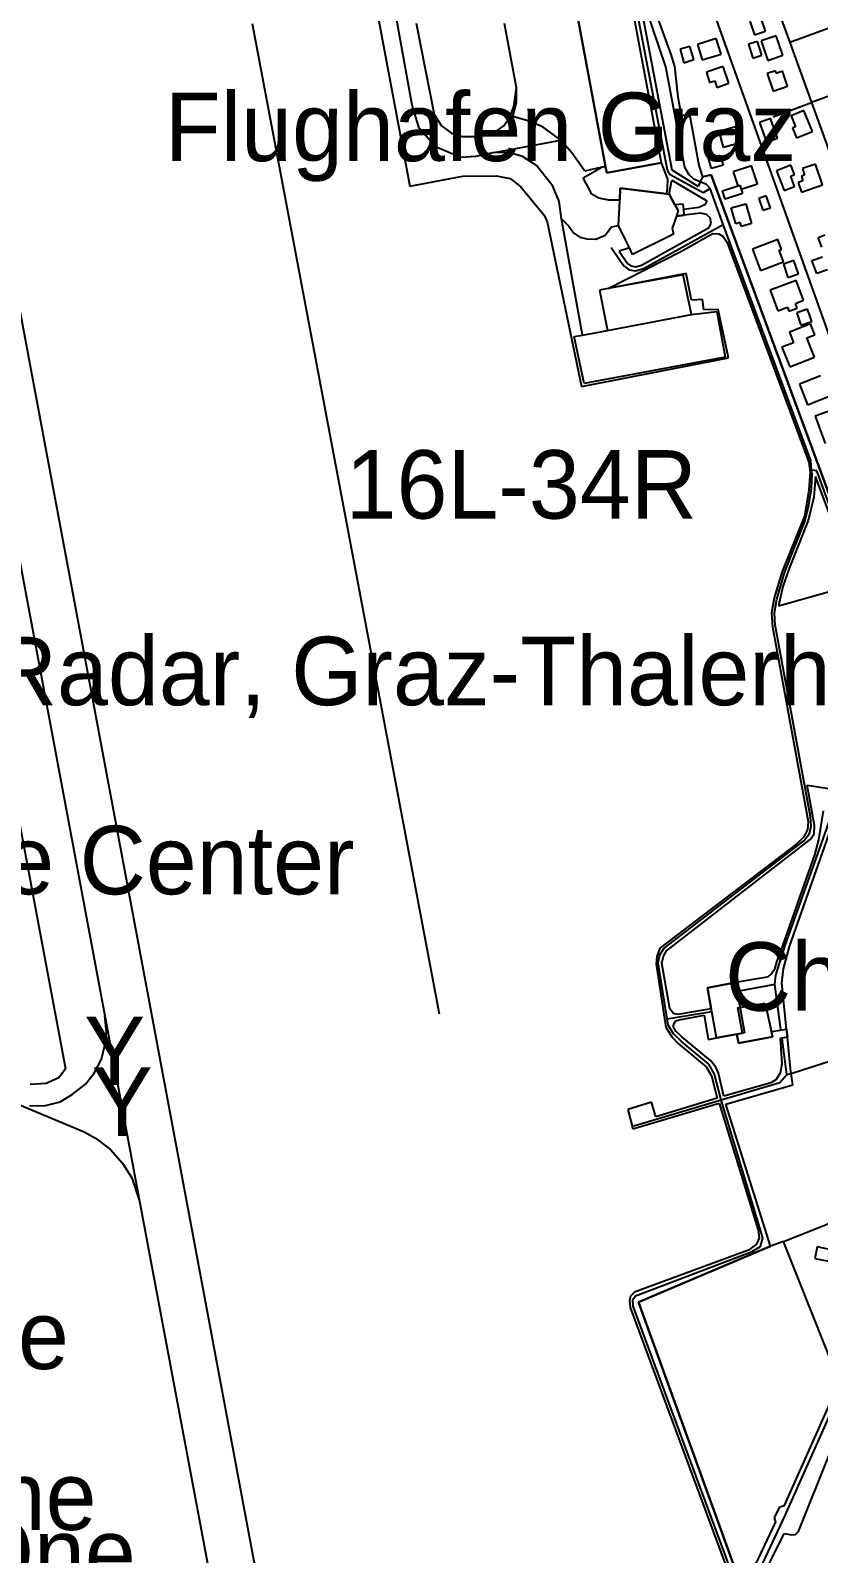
# Model space of a CAD drawing. Extents: x -3657 to 4700, y -7332 to 8131.
# Drawn here: x 116 to 616, y -1244 to -278 of the extents above; entities that cross this region are included whole.
import ezdxf

# ---------------------------------------------------------------- set-up
doc = ezdxf.new("R2010")
doc.units = 0
for name, color, linetype in [('OSM_AEROWAY_AERODROME', 2, 'CONTINUOUS'), ('OSM_AEROWAY_APRON', 2, 'CONTINUOUS'), ('OSM_AEROWAY_HANGAR', 2, 'CONTINUOUS'), ('OSM_AEROWAY_HELIPAD', 2, 'CONTINUOUS'), ('OSM_AEROWAY_RUNWAY', 2, 'CONTINUOUS'), ('OSM_AEROWAY_TAXIWAY', 2, 'CONTINUOUS'), ('OSM_BUILDING_DETACHED', 9, 'CONTINUOUS'), ('OSM_BUILDING_HANGAR', 9, 'CONTINUOUS'), ('OSM_BUILDING_YES', 9, 'CONTINUOUS'), ('OSM_HIGHWAY_RESIDENTIAL', 8, 'CONTINUOUS'), ('OSM_HIGHWAY_SERVICE', 8, 'CONTINUOUS'), ('OSM_HIGHWAY_UNCLASSIFIED', 8, 'CONTINUOUS'), ('OSM_LABELS', 8, 'CONTINUOUS'), ('OSM_LANDUSE_FARMLAND', 3, 'CONTINUOUS'), ('OSM_LANDUSE_GRASS', 3, 'CONTINUOUS'), ('OSM_LANDUSE_MEADOW', 3, 'CONTINUOUS'), ('OSM_LANDUSE_RESIDENTIAL', 3, 'CONTINUOUS')]:
    doc.layers.add(name, color=color, linetype=linetype)

msp = doc.modelspace()

# ---------------------------------------------------------------- linework, layer by layer
at = {"layer": 'OSM_AEROWAY_AERODROME'}
for p, q in [((523.110388, -366.860529), (501.426413, -252.263038)), ((539.606591, -377.168299), (523.110388, -366.860529)), ((540.949041, -374.210514), (539.606591, -377.168299)), ((542.390089, -370.985861), (540.949041, -374.210514)), ((547.86607, -369.773836), (542.390089, -370.985861)), ((643.035891, -628.135248), (547.86607, -369.773836)), ((597.567045, -859.09823), (628.913624, -769.764226)), ((593.638294, -873.208866), (597.567045, -859.09823)), ((592.614392, -882.426926), (593.638294, -873.208866)), ((595.633007, -911.593355), (592.614392, -882.426926)), ((596.148751, -916.586007), (595.633007, -911.593355)), ((598.219309, -936.623333), (596.148751, -916.586007)), ((598.530272, -939.636716), (598.219309, -936.623333)), ((598.932248, -942.505545), (598.530272, -939.636716)), ((599.523836, -946.730952), (598.932248, -942.505545)), ((557.119113, -959.106947), (599.523836, -946.730952)), ((585.530505, -1049.13036), (557.119113, -959.106947)), ((501.767713, -1084.557063), (585.530505, -1049.13036)), ((567.305044, -1265.549046), (501.767713, -1084.557063))]:
    msp.add_line(p, q, dxfattribs=at)
at = {"layer": 'OSM_AEROWAY_APRON'}
for p, q in [((463.155221, -269.097949), (480.933198, -364.403121)), ((424.368285, -314.543316), (416.753486, -273.723658)), ((424.451714, -323.917048), (424.368285, -314.543316)), ((422.176376, -332.834881), (424.451714, -323.917048)), ((433.189014, -335.892742), (422.176376, -332.834881)), ((441.27405, -339.595533), (433.189014, -335.892742)), ((452.453546, -347.823957), (441.27405, -339.595533)), ((459.454004, -355.763275), (452.453546, -347.823957)), ((467.698313, -367.427623), (459.454004, -355.763275)), ((478.536508, -364.847901), (467.698313, -367.427623)), ((480.933198, -364.403121), (478.536508, -364.847901)), ((482.199803, -468.559409), (535.33654, -458.307237)), ((535.33654, -458.307237), (551.499027, -456.461401)), ((551.499027, -456.461401), (556.777812, -485.372082)), ((460.986065, -472.284439), (466.371032, -471.339282)), ((467.31909, -502.040201), (460.986065, -472.284439)), ((466.371032, -471.339282), (477.694633, -469.360012)), ((477.694633, -469.360012), (482.199803, -468.559409)), ((556.777812, -485.372082), (467.31909, -502.040201))]:
    msp.add_line(p, q, dxfattribs=at)
at = {"layer": 'OSM_AEROWAY_HANGAR'}
for p, q in [((480.933198, -364.403121), (463.155221, -269.097949)), ((497.520415, -262.693122), (516.04167, -362.045789)), ((481.68406, -368.450616), (480.933198, -364.403121)), ((516.04167, -362.045789), (481.68406, -368.450616)), ((489.700835, -390.155866), (489.890447, -385.785905)), ((489.890447, -385.785905), (490.224163, -378.280248)), ((490.224163, -378.280248), (519.4926, -381.827366)), ((519.4926, -381.827366), (521.297702, -382.083114)), ((521.297702, -382.083114), (524.832061, -388.799288)), ((489.177508, -401.90917), (489.700835, -390.155866)), ((524.832061, -388.799288), (526.857112, -392.435362)), ((526.857112, -392.435362), (525.863547, -396.049197)), ((494.357695, -412.750675), (489.177508, -401.90917)), ((525.863547, -396.049197), (523.095219, -403.621572)), ((523.095219, -403.621572), (523.884003, -407.335482)), ((495.965601, -416.119881), (494.357695, -412.750675)), ((523.884003, -407.335482), (497.960314, -420.300811)), ((497.960314, -420.300811), (495.965601, -416.119881)), ((530.133599, -433.188303), (482.541104, -441.850387)), ((535.33654, -458.307237), (530.133599, -433.188303)), ((482.541104, -441.850387), (477.004447, -442.862261)), ((477.004447, -442.862261), (482.199803, -468.559409)), ((482.199803, -468.559409), (535.33654, -458.307237))]:
    msp.add_line(p, q, dxfattribs=at)
at = {"layer": 'OSM_AEROWAY_HELIPAD'}
for p, q in [((545.46938, -885.195679), (563.28528, -881.971027)), ((547.896408, -898.56131), (545.46938, -885.195679)), ((563.28528, -881.971027), (564.301597, -887.58637)), ((564.301597, -887.58637), (569.04947, -913.739417)), ((548.192202, -900.195875), (547.896408, -898.56131)), ((551.233571, -916.975189), (548.192202, -900.195875)), ((564.05131, -914.651216), (551.233571, -916.975189)), ((567.600838, -914.006285), (564.05131, -914.651216)), ((569.04947, -913.739417), (567.600838, -914.006285))]:
    msp.add_line(p, q, dxfattribs=at)
at = {"layer": 'OSM_AEROWAY_RUNWAY'}
for p, q in [((16.58972, -120.997427), (163.493152, -903.086943)), ((256.797196, -273.67918), (375.395418, -901.84156)), ((163.493152, -903.086943), (185.571519, -1020.6311)), ((185.571519, -1020.6311), (312.762936, -1697.841562))]:
    msp.add_line(p, q, dxfattribs=at)
at = {"layer": 'OSM_AEROWAY_TAXIWAY'}
for p, q in [((358.246951, -325.651689), (347.916915, -268.386302)), ((362.83555, -340.073671), (358.246951, -325.651689)), ((373.05182, -352.082723), (362.83555, -340.073671)), ((389.153631, -358.73218), (373.05182, -352.082723)), ((410.238434, -355.518646), (398.459765, -358.087249)), ((410.238434, -355.518646), (452.453546, -347.823957)), ((420.257507, -355.752156), (410.238434, -355.518646)), ((428.281867, -358.07613), (420.257507, -355.752156)), ((398.459765, -358.087249), (389.153631, -358.73218)), ((437.201194, -363.836027), (428.281867, -358.07613)), ((447.425048, -376.92367), (437.201194, -363.836027)), ((451.581333, -386.686584), (447.425048, -376.92367)), ((453.060303, -397.617046), (451.581333, -386.686584)), ((453.060303, -397.617046), (457.565473, -402.365069)), ((458.103969, -425.716004), (453.060303, -397.617046)), ((457.565473, -402.365069), (460.864713, -406.701671)), ((480.720833, -407.991532), (484.634415, -402.720893)), ((484.634415, -402.720893), (489.177508, -401.90917)), ((460.864713, -406.701671), (464.512839, -409.225796)), ((464.512839, -409.225796), (469.00284, -410.371104)), ((469.00284, -410.371104), (474.71394, -410.537896)), ((474.71394, -410.537896), (480.720833, -407.991532)), ((466.371032, -471.339282), (458.103969, -425.716004)), ((164.463963, -913.339115), (163.493152, -903.086943)), ((163.447645, -921.678735), (164.463963, -913.339115)), ((161.407425, -930.629926), (163.447645, -921.678735)), ((156.735397, -939.380967), (161.407425, -930.629926)), ((142.901339, -953.013465), (151.236663, -946.297292)), ((151.236663, -946.297292), (156.735397, -939.380967)), ((135.165189, -957.494621), (142.901339, -953.013465)), ((106.382158, -958.317463), (150.364449, -976.520073)), ((115.839981, -959.92979), (125.138531, -960.040985)), ((125.138531, -960.040985), (135.165189, -957.494621)), ((150.364449, -976.520073), (157.691039, -980.589807)), ((157.691039, -980.589807), (167.04268, -987.706282)), ((167.04268, -987.706282), (174.778831, -996.457323)), ((174.778831, -996.457323), (180.679542, -1005.819936)), ((180.679542, -1005.819936), (185.571519, -1020.6311))]:
    msp.add_line(p, q, dxfattribs=at)
at = {"layer": 'OSM_BUILDING_DETACHED'}
for p, q in [((552.826307, -342.097419), (563.35354, -339.128514)), ((555.715987, -352.338471), (552.826307, -342.097419)), ((563.35354, -339.128514), (566.24322, -349.358447)), ((566.24322, -349.358447), (555.715987, -352.338471))]:
    msp.add_line(p, q, dxfattribs=at)
at = {"layer": 'OSM_BUILDING_HANGAR'}
for p, q in [((564.809756, -898.049813), (581.973392, -894.936355)), ((567.600838, -914.006285), (564.809756, -898.049813)), ((581.973392, -894.936355), (586.759188, -916.441454)), ((564.05131, -914.651216), (567.600838, -914.006285)), ((565.090381, -920.366635), (564.05131, -914.651216)), ((586.759188, -916.441454), (565.090381, -920.366635))]:
    msp.add_line(p, q, dxfattribs=at)
at = {"layer": 'OSM_BUILDING_YES'}
for p, q in [((582.22368, -278.72743), (579.303662, -269.96527)), ((572.424556, -272.255885), (575.344573, -281.029165)), ((575.344573, -281.029165), (582.22368, -278.72743)), ((534.320222, -288.423628), (528.21473, -290.158269)), ((536.861016, -296.607574), (534.320222, -288.423628)), ((551.043959, -283.253064), (539.151524, -287.000333)), ((539.151524, -287.000333), (542.08671, -296.785486)), ((554.138419, -293.19389), (551.043959, -283.253064)), ((577.111753, -285.098899), (571.522005, -286.855779)), ((571.522005, -286.855779), (574.313086, -295.718015)), ((579.902834, -293.950016), (577.111753, -285.098899)), ((589.087617, -281.607379), (579.531196, -284.809793)), ((579.531196, -284.809793), (583.664727, -297.152429)), ((593.228733, -293.950016), (589.087617, -281.607379)), ((528.21473, -290.158269), (530.40664, -298.6758)), ((530.40664, -298.6758), (536.861016, -296.607574)), ((542.08671, -296.785486), (554.138419, -293.19389)), ((574.313086, -295.718015), (579.902834, -293.950016)), ((583.664727, -297.152429), (593.228733, -293.950016)), ((555.405024, -301.099849), (544.809532, -304.558012)), ((544.809532, -304.558012), (546.88009, -311.240827)), ((558.977306, -311.696726), (555.405024, -301.099849)), ((588.54912, -303.857483), (583.406856, -305.592124)), ((583.406856, -305.592124), (587.130826, -316.6449)), ((589.087617, -305.45869), (588.54912, -303.857483)), ((593.054291, -304.113232), (589.087617, -305.45869)), ((596.247349, -313.564801), (593.054291, -304.113232)), ((546.88009, -311.240827), (550.217253, -310.206714)), ((550.217253, -310.206714), (551.370091, -314.354285)), ((551.370091, -314.354285), (558.977306, -311.696726)), ((587.130826, -316.6449), (596.247349, -313.564801)), ((585.393985, -334.058026), (578.476956, -336.515433)), ((578.476956, -336.515433), (582.898697, -349.002624)), ((589.82331, -346.545216), (585.393985, -334.058026)), ((606.638061, -329.054254), (598.606116, -332.267787)), ((598.606116, -332.267787), (601.382029, -339.21747)), ((611.962353, -342.375406), (606.638061, -329.054254)), ((582.898697, -349.002624), (589.82331, -346.545216)), ((601.382029, -339.21747), (599.410069, -340.006954)), ((599.410069, -340.006954), (601.950864, -346.367304)), ((601.950864, -346.367304), (611.962353, -342.375406)), ((546.212657, -359.432708), (553.577169, -357.253287)), ((553.577169, -357.253287), (555.435362, -363.54692)), ((548.07085, -365.726341), (546.212657, -359.432708)), ((555.435362, -363.54692), (548.07085, -365.726341)), ((573.456042, -363.947222), (561.707712, -367.761208)), ((577.210351, -375.511494), (573.456042, -363.947222)), ((598.370998, -363.635876), (589.1938, -367.182994)), ((600.676674, -369.584805), (598.370998, -363.635876)), ((613.873637, -362.946467), (605.652081, -365.781938)), ((605.652081, -365.781938), (607.070375, -369.885031)), ((618.386391, -376.056349), (613.873637, -362.946467)), ((561.707712, -367.761208), (564.635314, -376.779116)), ((564.635314, -376.779116), (566.076361, -376.312098)), ((564.635314, -376.779116), (566.076361, -376.312098)), ((566.076361, -376.312098), (566.903068, -378.847342)), ((566.076361, -376.312098), (566.903068, -378.847342)), ((566.903068, -378.847342), (577.210351, -375.511494)), ((589.1938, -367.182994), (594.009933, -379.647945)), ((598.226893, -370.529961), (600.676674, -369.584805)), ((600.744934, -377.045984), (598.226893, -370.529961)), ((605.993382, -373.465508), (602.98235, -374.51074)), ((602.98235, -374.51074), (605.090831, -380.63758)), ((607.070375, -369.885031), (604.999817, -370.596678)), ((604.999817, -370.596678), (605.993382, -373.465508)), ((605.090831, -380.63758), (618.386391, -376.056349)), ((555.056139, -379.892574), (564.635314, -376.779116)), ((556.747474, -385.096497), (555.056139, -379.892574)), ((567.767696, -381.51602), (556.747474, -385.096497)), ((566.903068, -378.847342), (567.767696, -381.51602)), ((582.78493, -383.117227), (578.090148, -384.740673)), ((578.090148, -384.740673), (580.684034, -392.201853)), ((585.378816, -390.578407), (582.78493, -383.117227)), ((594.009933, -379.647945), (600.744934, -377.045984)), ((530.133599, -388.332269), (524.832061, -388.799288)), ((524.832061, -388.799288), (526.857112, -392.435362)), ((526.857112, -392.435362), (525.863547, -396.049197)), ((525.863547, -396.049197), (530.785863, -395.393147)), ((530.535575, -391.790431), (530.133599, -388.332269)), ((530.785863, -395.393147), (530.535575, -391.790431)), ((560.509367, -390.72296), (569.76241, -388.043162)), ((563.4218, -400.80834), (560.509367, -390.72296)), ((569.76241, -388.043162), (573.395367, -400.630428)), ((580.684034, -392.201853), (585.378816, -390.578407)), ((566.235635, -399.996617), (563.4218, -400.80834)), ((566.956159, -402.498503), (566.235635, -399.996617)), ((573.395367, -400.630428), (566.956159, -402.498503)), ((590.141857, -410.804764), (574.002124, -416.79817)), ((592.432365, -416.998321), (590.141857, -410.804764)), ((615.572556, -409.392588), (619.819855, -407.791381)), ((617.916155, -415.597265), (615.572556, -409.392588)), ((574.002124, -416.79817), (579.015453, -430.319474)), ((579.015453, -430.319474), (593.69897, -424.870922)), ((590.976148, -417.532057), (592.432365, -416.998321)), ((593.69897, -424.870922), (590.976148, -417.532057)), ((600.1761, -424.03696), (593.592787, -426.316456)), ((603.103702, -432.498894), (600.1761, -424.03696)), ((611.712065, -424.137036), (618.454652, -421.646269)), ((614.761019, -432.37658), (611.712065, -424.137036)), ((593.592787, -426.316456), (596.527974, -434.77839)), ((596.527974, -434.77839), (603.103702, -432.498894)), ((621.503605, -429.885813), (614.761019, -432.37658)), ((601.806759, -436.824377), (585.31814, -442.984576)), ((585.31814, -442.984576), (590.141857, -455.905426)), ((606.463618, -449.289328), (601.806759, -436.824377)), ((590.141857, -455.905426), (596.209426, -453.63705)), ((596.209426, -453.63705), (597.165069, -456.183413)), ((601.23034, -451.246359), (606.463618, -449.289328)), ((602.345256, -454.248622), (601.23034, -451.246359)), ((597.165069, -456.183413), (602.345256, -454.248622)), ((608.989244, -455.015867), (602.102553, -457.328721)), ((602.102553, -457.328721), (604.696439, -465.045649)), ((604.696439, -465.045649), (611.58313, -462.732795)), ((611.58313, -462.732795), (608.989244, -455.015867)), ((610.832268, -464.334002), (597.42294, -469.571283)), ((597.42294, -469.571283), (600.001657, -476.187381)), ((608.549345, -473.12952), (613.509583, -471.194729)), ((613.357894, -485.449918), (608.549345, -473.12952)), ((613.509583, -471.194729), (610.832268, -464.334002)), ((600.001657, -476.187381), (592.705405, -479.033971)), ((592.705405, -479.033971), (597.612552, -491.598998)), ((597.612552, -491.598998), (613.357894, -485.449918)), ((617.112202, -497.292178), (603.793888, -502.473861)), ((603.793888, -502.473861), (608.905815, -515.594863)), ((608.905815, -515.594863), (622.224129, -510.40206)), ((628.359958, -517.396221), (613.69161, -522.87813)), ((613.69161, -522.87813), (620.153571, -540.191181)), ((615.087151, -1049.541781), (613.547505, -1056.836168)), ((623.915464, -1051.409856), (615.087151, -1049.541781)), ((613.547505, -1056.836168), (622.375818, -1058.704243))]:
    msp.add_line(p, q, dxfattribs=at)
at = {"layer": 'OSM_HIGHWAY_RESIDENTIAL'}
for p, q in [((570.376751, -210.720613), (597.726319, -285.910622)), ((539.212199, -237.907772), (678.81938, -629.769813)), ((597.726319, -285.910622), (611.446609, -323.839212)), ((611.446609, -323.839212), (637.582663, -396.115914))]:
    msp.add_line(p, q, dxfattribs=at)
at = {"layer": 'OSM_HIGHWAY_SERVICE'}
for p, q in [((520.205539, -366.760453), (498.802189, -255.27642)), ((519.181637, -301.255522), (506.432157, -263.927385)), ((628.997053, -274.457545), (597.726319, -285.910622)), ((531.089241, -365.036932), (519.181637, -301.255522)), ((665.849951, -303.824125), (611.446609, -323.839212)), ((587.115657, -332.912718), (611.446609, -323.839212)), ((521.790692, -369.718239), (520.205539, -366.760453)), ((533.834816, -369.718239), (531.089241, -365.036932)), ((542.738974, -381.204674), (521.790692, -369.718239)), ((536.88377, -372.564829), (533.834816, -369.718239)), ((540.949041, -374.210514), (536.88377, -372.564829)), ((544.877792, -375.82284), (540.949041, -374.210514)), ((547.115208, -378.45816), (544.877792, -375.82284)), ((547.115208, -378.45816), (542.738974, -381.204674)), ((555.511207, -401.141925), (547.115208, -378.45816)), ((505.415839, -428.918417), (555.511207, -401.141925)), ((610.991542, -550.988208), (555.511207, -401.141925)), ((484.346206, -415.819655), (492.393319, -427.395047)), ((492.393319, -427.395047), (495.950432, -430.030367)), ((495.950432, -430.030367), (500.121885, -430.541863)), ((500.121885, -430.541863), (505.415839, -428.918417)), ((611.522454, -557.092809), (610.991542, -550.988208)), ((611.401103, -568.890591), (611.749988, -559.628054)), ((611.749988, -559.628054), (611.522454, -557.092809)), ((614.753434, -557.493111), (611.522454, -557.092809)), ((640.927411, -628.869135), (614.753434, -557.493111)), ((609.573247, -580.076801), (611.401103, -568.890591)), ((607.267571, -589.539489), (609.573247, -580.076801)), ((594.518092, -621.585867), (607.267571, -589.539489)), ((589.428918, -638.876678), (594.518092, -621.585867)), ((587.942364, -647.527643), (589.428918, -638.876678)), ((588.351924, -655.05554), (587.942364, -647.527643)), ((610.726085, -776.925179), (588.351924, -655.05554)), ((594.722872, -858.408822), (626.661039, -768.885786)), ((611.196322, -782.718435), (610.726085, -776.925179)), ((606.660814, -792.181123), (610.119329, -787.499817)), ((610.119329, -787.499817), (611.196322, -782.718435)), ((518.028799, -860.232418), (606.660814, -792.181123)), ((588.920759, -877.323079), (594.722872, -858.408822)), ((514.304828, -869.494956), (515.321146, -864.413348)), ((515.321146, -864.413348), (518.028799, -860.232418)), ((520.015928, -904.999496), (514.304828, -869.494956)), ((588.253326, -883.227529), (588.920759, -877.323079)), ((588.253326, -883.227529), (564.301597, -887.58637)), ((592.075895, -911.615594), (588.253326, -883.227529)), ((520.015928, -904.999496), (548.192202, -900.195875)), ((520.668191, -909.06923), (520.015928, -904.999496)), ((523.921925, -914.362109), (520.668191, -909.06923)), ((529.011099, -919.243566), (523.921925, -914.362109)), ((546.303671, -933.687787), (529.011099, -919.243566)), ((595.830203, -940.337244), (592.826757, -917.609001)), ((598.530272, -939.636716), (654.890404, -921.434106)), ((549.966965, -939.992539), (546.303671, -933.687787)), ((554.199095, -956.249238), (549.966965, -939.992539)), ((554.199095, -956.249238), (591.461554, -945.385493)), ((591.461554, -945.385493), (595.830203, -940.337244)), ((595.830203, -940.337244), (598.530272, -939.636716)), ((498.900787, -972.85064), (554.199095, -956.249238)), ((580.479254, -1043.759645), (554.199095, -956.249238)), ((499.917105, -1080.587405), (573.767005, -1052.510686)), ((573.767005, -1052.510686), (579.053375, -1049.252674)), ((579.053375, -1049.252674), (580.479254, -1043.759645)), ((498.08925, -1083.033693), (499.917105, -1080.587405)), ((498.29403, -1087.103427), (498.08925, -1083.033693)), ((562.109688, -1259.544519), (498.29403, -1087.103427))]:
    msp.add_line(p, q, dxfattribs=at)
at = {"layer": 'OSM_HIGHWAY_UNCLASSIFIED'}
for p, q in [((594.449831, -1220.237113), (631.932239, -1136.407258)), ((559.12141, -1296.338921), (594.449831, -1220.237113))]:
    msp.add_line(p, q, dxfattribs=at)
at = {"layer": 'OSM_LANDUSE_FARMLAND'}
for p, q in [((585.530505, -1049.13036), (501.767713, -1084.557063)), ((593.668632, -1046.06138), (585.530505, -1049.13036)), ((629.171496, -1135.450981), (593.668632, -1046.06138)), ((501.767713, -1084.557063), (567.305044, -1265.549046)), ((594.313311, -1213.654373), (629.171496, -1135.450981)), ((588.003039, -1221.39354), (591.461554, -1214.477216)), ((591.461554, -1214.477216), (594.313311, -1213.654373)), ((566.994081, -1270.163635), (588.822161, -1223.828709)), ((588.822161, -1223.828709), (588.003039, -1221.39354))]:
    msp.add_line(p, q, dxfattribs=at)
at = {"layer": 'OSM_LANDUSE_GRASS'}
for p, q in [((283.661358, 13.21485), (356.904501, -377.034865)), ((323.54804, -1597.832845), (43.62074, -103.006087)), ((-16.387518, -111.957279), (138.623703, -936.734528)), ((360.893928, -273.668061), (372.164438, -331.567259)), ((424.368285, -314.543316), (416.753486, -273.723658)), ((422.760379, -326.485651), (424.368285, -314.543316)), ((420.378859, -332.790403), (422.760379, -326.485651)), ((372.164438, -331.567259), (376.942648, -338.683734)), ((416.313587, -338.683734), (420.378859, -332.790403)), ((376.942648, -338.683734), (383.25292, -343.264965)), ((383.25292, -343.264965), (390.268547, -345.499983)), ((390.268547, -345.499983), (399.021015, -345.399908)), ((399.021015, -345.399908), (410.617657, -342.753469)), ((410.617657, -342.753469), (416.313587, -338.683734)), ((466.795762, -371.597433), (478.536508, -364.847901)), ((478.536508, -364.847901), (480.933198, -364.403121)), ((480.933198, -364.403121), (481.68406, -368.450616)), ((481.68406, -368.450616), (516.04167, -362.045789)), ((516.04167, -362.045789), (520.160032, -372.464753)), ((356.904501, -377.034865), (390.480912, -370.574439)), ((390.480912, -370.574439), (411.633975, -370.329811)), ((411.633975, -370.329811), (420.378859, -372.153407)), ((420.378859, -372.153407), (427.091107, -377.446286)), ((472.294497, -382.027517), (466.795762, -371.597433)), ((520.160032, -372.464753), (519.955252, -378.057858)), ((521.297702, -382.083114), (522.807009, -373.176401)), ((522.807009, -373.176401), (545.18117, -386.297402)), ((427.091107, -377.446286), (441.941482, -395.348669)), ((476.731407, -384.562761), (472.294497, -382.027517)), ((482.973418, -385.885981), (476.731407, -384.562761)), ((489.890447, -385.785905), (482.973418, -385.885981)), ((490.224163, -378.280248), (489.890447, -385.785905)), ((519.4926, -381.827366), (490.224163, -378.280248)), ((519.955252, -378.057858), (519.4926, -381.827366)), ((524.832061, -388.799288), (521.297702, -382.083114)), ((545.18117, -386.297402), (543.800798, -388.832646)), ((441.941482, -395.348669), (443.776922, -399.618554)), ((530.133599, -388.332269), (524.832061, -388.799288)), ((530.785863, -395.393147), (525.863547, -396.049197)), ((530.535575, -391.790431), (530.133599, -388.332269)), ((540.099581, -390.567287), (530.535575, -391.790431)), ((541.115899, -394.025449), (530.785863, -395.393147)), ((543.800798, -388.832646), (540.099581, -390.567287)), ((544.779194, -394.837172), (541.115899, -394.025449)), ((547.259313, -397.07219), (544.779194, -394.837172)), ((443.776922, -399.618554), (465.658093, -503.974993)), ((503.686582, -426.983626), (546.546373, -403.076717)), ((525.863547, -396.049197), (523.095219, -403.621572)), ((523.095219, -403.621572), (523.884003, -407.335482)), ((546.546373, -403.076717), (547.767472, -400.430277)), ((547.767472, -400.430277), (547.259313, -397.07219)), ((523.884003, -407.335482), (497.960314, -420.300811)), ((528.586369, -418.443855), (548.889972, -407.046375)), ((548.889972, -407.046375), (552.606358, -407.146451)), ((552.606358, -407.146451), (555.458116, -408.769897)), ((555.458116, -408.769897), (557.900312, -412.63948)), ((557.900312, -412.63948), (609.770443, -552.000082)), ((482.541104, -441.850387), (528.586369, -418.443855)), ((495.965601, -416.119881), (489.549146, -418.232585)), ((489.549146, -418.232585), (494.835516, -426.071827)), ((497.960314, -420.300811), (495.965601, -416.119881)), ((531.95387, -432.220907), (482.541104, -441.850387)), ((494.835516, -426.071827), (497.012256, -427.495122)), ((497.012256, -427.495122), (500.121885, -427.9955)), ((500.121885, -427.9955), (503.686582, -426.983626)), ((535.321371, -449.24485), (531.95387, -432.220907)), ((542.329413, -448.755592), (535.321371, -449.24485)), ((543.163704, -455.371691), (542.329413, -448.755592)), ((552.280226, -455.249376), (543.163704, -455.371691)), ((558.893877, -485.816861), (552.280226, -455.249376)), ((465.658093, -503.974993), (558.893877, -485.816861)), ((609.770443, -552.000082), (610.589565, -558.304834)), ((610.589565, -558.304834), (609.770443, -569.502163)), ((609.770443, -569.502163), (606.92627, -586.181402)), ((614.04808, -560.951273), (612.864904, -574.072275)), ((639.365012, -629.1916), (614.04808, -560.951273)), ((612.864904, -574.072275), (609.368467, -588.927917)), ((606.92627, -586.181402), (592.887432, -621.374596)), ((609.368467, -588.927917), (597.567045, -618.839352)), ((592.887432, -621.374596), (587.745168, -637.96488)), ((597.567045, -618.839352), (593.334916, -630.837285)), ((590.581756, -643.046488), (639.365012, -629.1916)), ((593.334916, -630.837285), (590.581756, -643.046488)), ((587.745168, -637.96488), (586.175184, -647.627719)), ((586.175184, -647.627719), (586.781941, -656.378759)), ((586.781941, -656.378759), (609.307791, -779.77177)), ((613.433738, -782.418209), (608.754126, -756.876734)), ((608.754126, -756.876734), (674.974058, -766.850919)), ((609.307791, -779.77177), (608.89823, -784.853378)), ((618.864213, -772.955521), (615.875935, -791.3694)), ((519.4926, -861.866984), (610.627487, -791.269325)), ((606.516709, -789.634759), (602.041877, -793.904645)), ((608.89823, -784.853378), (606.516709, -789.634759)), ((610.627487, -791.269325), (613.13036, -787.599892)), ((613.13036, -787.599892), (613.433738, -782.418209)), ((615.875935, -791.3694), (613.373063, -800.932164)), ((602.041877, -793.904645), (515.381822, -860.232418)), ((613.373063, -800.932164), (592.174493, -861.055261)), ((513.349186, -865.325146), (512.939625, -870.206603)), ((515.381822, -860.232418), (513.349186, -865.325146)), ((516.640842, -869.695107), (517.558562, -865.225071)), ((517.558562, -865.225071), (519.4926, -861.866984)), ((589.428918, -868.271812), (587.904441, -873.56469)), ((592.174493, -861.055261), (589.428918, -868.271812)), ((512.939625, -870.206603), (519.045116, -910.292374)), ((521.684509, -898.594668), (516.640842, -869.695107)), ((583.262751, -878.446147), (563.28528, -881.971027)), ((585.970404, -876.511356), (583.262751, -878.446147)), ((587.904441, -873.56469), (585.970404, -876.511356)), ((563.28528, -881.971027), (545.46938, -885.195679)), ((545.46938, -885.195679), (547.896408, -898.56131)), ((523.861249, -901.541334), (521.684509, -898.594668)), ((526.773683, -902.152906), (523.861249, -901.541334)), ((524.331486, -907.946161), (525.529831, -906.200401)), ((525.529831, -906.200401), (527.615558, -905.499873)), ((542.746558, -899.43975), (526.773683, -902.152906)), ((527.615558, -905.499873), (543.353315, -902.664402)), ((547.896408, -898.56131), (542.746558, -899.43975)), ((543.353315, -902.664402), (546.000292, -917.987063)), ((519.045116, -910.292374), (522.905607, -916.396976)), ((522.905607, -916.396976), (526.978463, -920.666861)), ((523.823327, -909.880953), (524.331486, -907.946161)), ((525.347804, -912.727543), (523.823327, -909.880953)), ((529.253801, -916.285781), (525.347804, -912.727543)), ((547.357911, -931.452769), (529.253801, -916.285781)), ((546.000292, -917.987063), (551.233571, -916.975189)), ((551.233571, -916.975189), (564.05131, -914.651216)), ((564.05131, -914.651216), (565.090381, -920.366635)), ((565.090381, -920.366635), (586.759188, -916.441454)), ((586.144846, -913.050009), (590.263209, -912.416197)), ((586.759188, -916.441454), (586.144846, -913.050009)), ((590.263209, -912.416197), (595.633007, -911.593355)), ((596.148751, -916.586007), (591.605658, -917.40885)), ((591.605658, -917.40885), (592.584054, -933.587712)), ((595.633007, -911.593355), (596.148751, -916.586007)), ((526.978463, -920.666861), (544.612336, -935.411308)), ((138.623703, -936.734528), (134.353652, -942.438828)), ((544.612336, -935.411308), (548.07085, -941.115608)), ((550.717827, -935.622579), (547.357911, -931.452769)), ((552.447084, -939.481043), (550.717827, -935.622579)), ((592.584054, -933.587712), (591.666334, -939.481043)), ((126.215524, -945.89699), (116.249542, -946.508562)), ((134.353652, -942.438828), (126.215524, -945.89699)), ((548.07085, -941.115608), (551.59004, -955.259603)), ((555.799416, -953.936383), (552.447084, -939.481043)), ((585.704947, -945.585644), (555.799416, -953.936383)), ((588.920759, -943.550777), (585.704947, -945.585644)), ((591.666334, -939.481043), (588.920759, -943.550777)), ((551.59004, -955.259603), (512.734845, -967.057384)), ((510.095452, -957.894922), (494.979621, -962.476153)), ((494.979621, -962.476153), (498.08925, -974.785432)), ((498.08925, -974.785432), (552.811138, -958.506495)), ((512.734845, -967.057384), (510.095452, -957.894922)), ((552.811138, -958.506495), (577.627496, -1038.878188)), ((577.627496, -1038.878188), (578.241837, -1043.759645)), ((571.529589, -1051.698963), (499.310348, -1078.352387)), ((576.611178, -1047.829379), (571.529589, -1051.698963)), ((578.241837, -1043.759645), (576.611178, -1047.829379)), ((496.663371, -1080.787555), (495.995938, -1083.333919)), ((499.310348, -1078.352387), (496.663371, -1080.787555)), ((495.995938, -1083.333919), (496.458591, -1087.91515)), ((496.458591, -1087.91515), (560.342509, -1260.256167))]:
    msp.add_line(p, q, dxfattribs=at)
at = {"layer": 'OSM_LANDUSE_MEADOW'}
for p, q in [((603.27056, -1230.144581), (622.800548, -1181.107618)), ((569.398356, -1281.516637), (594.116115, -1231.25653)), ((594.116115, -1231.25653), (598.97017, -1232.13497)), ((598.97017, -1232.13497), (601.237924, -1231.868102)), ((601.237924, -1231.868102), (603.27056, -1230.144581))]:
    msp.add_line(p, q, dxfattribs=at)
at = {"layer": 'OSM_LANDUSE_RESIDENTIAL'}
for p, q in [((511.31655, -263.115662), (522.306435, -293.427399)), ((522.306435, -293.427399), (524.543851, -300.955296)), ((524.543851, -300.955296), (526.606824, -320.392169)), ((526.606824, -320.392169), (528.745643, -332.156592)), ((528.745643, -332.156592), (534.06235, -331.189196)), ((534.06235, -331.189196), (540.023737, -363.924983)), ((540.023737, -363.924983), (542.390089, -370.985861)), ((542.390089, -370.985861), (547.86607, -369.773836)), ((547.86607, -369.773836), (643.035891, -628.135248)), ((593.668632, -1046.06138), (653.661721, -1022.198949)), ((629.171496, -1135.450981), (593.668632, -1046.06138))]:
    msp.add_line(p, q, dxfattribs=at)

# ---------------------------------------------------------------- texts
at = {"layer": 'OSM_LABELS'}
for s, p in [('Flughafen Graz', (201.511236, -361.029617)), ('16L-34R', (316.096307, -587.76037)), ('Aerodrome Surveillance Radar, Graz-Thalerhof', (-544.502096, -706.075942)), ('G-Class Experience Center', (-384.869592, -825.972676)), ('Christophorus 12', (556.654944, -899.807805)), ('Y', (150.361776, -947.00223)), ('Y', (155.119014, -979.161112)), ('Airbase One', (-182.00638, -1127.008802)), ('Airbase One', (-164.482985, -1229.068315)), ('Airbase One', (-139.574327, -1265.068517))]:
    msp.add_text(s, height=43.418293, dxfattribs=at).set_placement(p)

doc.saveas('drawing.dxf')
